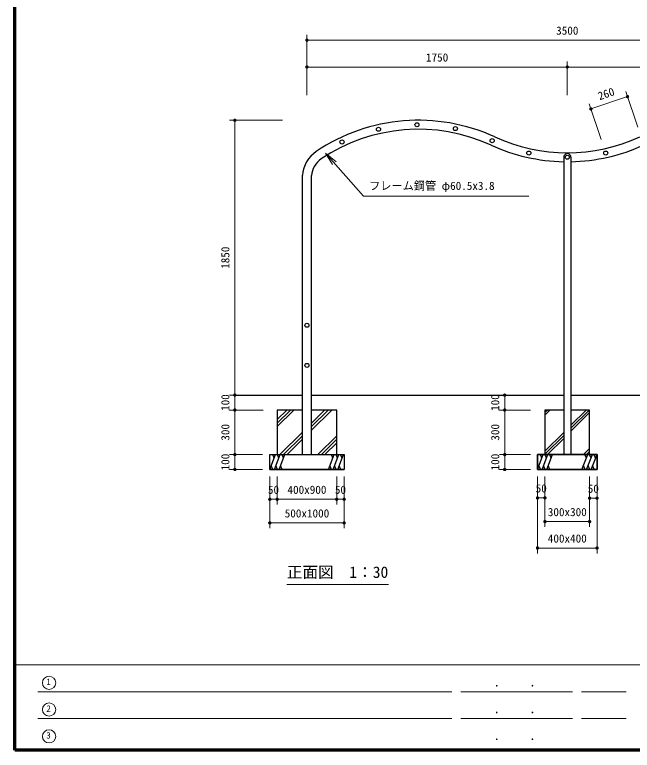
# Model space of a CAD drawing. Units: millimetres at full size, sheet at 1:30, with parts at other scales. Extents: x 450 to 12150, y 450 to 8460.
# Drawn here: x 450 to 4601, y 450 to 5397 of the extents above; entities that cross this region are included whole.
import ezdxf
from ezdxf.enums import TextEntityAlignment as Align

# ---------------------------------------------------------------- set-up
doc = ezdxf.new("R2010")
doc.units = ezdxf.units.MM
doc.header["$LTSCALE"] = 30
for name, color, linetype, lineweight in [('D-STR-DIM\u3000寸法線、寸法値', 7, 'Continuous', 13), ('D-STR-HTXT\u3000旗上げ', 7, 'Continuous', 13), ('D-STR-TXT\u3000文字列', 7, 'Continuous', 13), ('D-STR\u3000構造物外形線', 1, 'Continuous', 25), ('D-TTL', 7, 'Continuous', 70), ('D-TTL-FRAM', 7, 'Continuous', 13), ('D-TTL-TXT', 7, 'Continuous', 13)]:
    doc.layers.add(name, color=color, linetype=linetype, lineweight=lineweight)
doc.styles.add('ＭＳ ゴシック', font='')
doc.styles.get('ＭＳ ゴシック').set_extended_font_data('MS Gothic')

# ---------------------------------------------------------------- blocks, each defined once
blk = doc.blocks.new('filled_dot')
at = {"color": 0, "linetype": 'Continuous', "lineweight": -2, "const_width": 1.25}
blk.add_lwpolyline([(-0.625, 0, 1), (0.625, 0, 1)], format="xyb", close=True, dxfattribs=at)
blk = doc.blocks.new('open_arrow')
at = {"color": 0, "linetype": 'Continuous', "lineweight": -2}
blk.add_lwpolyline([(7.5, 1.25), (0, 0), (7.5, -1.25)], dxfattribs=at)

msp = doc.modelspace()

# ---------------------------------------------------------------- linework, layer by layer
at = {"layer": 'D-STR-DIM\u3000寸法線、寸法値'}
for p, q in [((2414.17, 4861.4), (2414.17, 5261.75)), ((2414.17, 5225.75), (5914.17, 5225.75)), ((2414.17, 4856.4), (2414.17, 5081.14)), ((4164.17, 4856.4), (4164.17, 5081.14)), ((4164.17, 4856.4), (4164.17, 5081.14)), ((2414.17, 5045.14), (4164.17, 5045.14)), ((4164.17, 5045.14), (5914.17, 5045.14)), ((4638.46, 4640.1), (4557.44, 4880.14)), ((4322.61, 4762.88), (4568.95, 4846.03)), ((4392.12, 4556.95), (4311.09, 4796.99)), ((2249.1, 4686.84), (1893.55, 4686.84)), ((1929.55, 4686.84), (1929.55, 2838.38)), ((2335.67, 2838.38), (1893.55, 2838.38)), ((2118.93, 2838.38), (1893.55, 2838.38)), ((1929.55, 2838.38), (1929.55, 2738.38)), ((3916.17, 2838.38), (3707.43, 2838.38)), ((3743.43, 2838.38), (3743.43, 2738.38)), ((2118.93, 2738.38), (1893.55, 2738.38)), ((2116.42, 2738.38), (1893.55, 2738.38)), ((1929.55, 2438.38), (1929.55, 2738.38)), ((3916.17, 2738.38), (3707.43, 2738.38)), ((3840.93, 2738.38), (3707.43, 2738.38)), ((3743.43, 2438.38), (3743.43, 2738.38)), ((2116.42, 2438.38), (1893.55, 2438.38)), ((2116.42, 2438.38), (1893.55, 2438.38)), ((1929.55, 2438.38), (1929.55, 2338.38)), ((3916.17, 2438.38), (3707.43, 2438.38)), ((3916.17, 2438.38), (3707.43, 2438.38)), ((3743.43, 2338.38), (3743.43, 2438.38)), ((2116.42, 2338.38), (1893.55, 2338.38)), ((3916.17, 2338.38), (3707.43, 2338.38)), ((2164.42, 2290.38), (2164.42, 2102)), ((2164.42, 2290.38), (2164.42, 1943.09)), ((2214.42, 2290.38), (2214.42, 2102)), ((2614.42, 2290.38), (2614.42, 2102)), ((2664.42, 2290.38), (2664.42, 2102)), ((2664.42, 2290.38), (2664.42, 1943.09)), ((3964.17, 2290.38), (3964.17, 2111.34)), ((3964.17, 2290.38), (3964.17, 1774.31)), ((4014.17, 2290.38), (4014.17, 2111.34)), ((4314.17, 2290.38), (4314.17, 1951.85)), ((4314.17, 2290.38), (4314.17, 2109.19)), ((4364.17, 2290.38), (4364.17, 2109.19)), ((4364.17, 2290.38), (4364.17, 1774.31)), ((2214.42, 2252.92), (2214.42, 2102)), ((2614.42, 2252.92), (2614.42, 2102)), ((4014.17, 2243.98), (4014.17, 1951.85)), ((2214.42, 2138), (2164.42, 2138)), ((2214.42, 2138), (2614.42, 2138)), ((2614.42, 2138), (2664.42, 2138)), ((4014.17, 2147.34), (3964.17, 2147.34)), ((4314.17, 2145.19), (4364.17, 2145.19)), ((2164.42, 1979.09), (2664.42, 1979.09)), ((4014.17, 1987.85), (4314.17, 1987.85)), ((3964.17, 1810.31), (4364.17, 1810.31))]:
    msp.add_line(p, q, dxfattribs=at)
at = {"layer": 'D-STR-HTXT\u3000旗上げ'}
msp.add_lwpolyline([(2539.02, 4466.04), (2793.56, 4175.64), (2805.56, 4175.64), (3905.51, 4175.64), (3355.54, 4175.64)], dxfattribs=at)
at = {"layer": 'D-STR-TXT\u3000文字列'}
msp.add_line((2279.05, 1565.35), (2961.55, 1565.35), dxfattribs=at)
at = {"layer": 'D-STR\u3000構造物外形線'}
for p, q in [((4139.87, 4438.13), (4139.87, 2438.38)), ((4188.47, 4438.13), (4188.47, 2438.38)), ((2384.17, 2438.38), (2384.17, 4316.71)), ((2444.67, 2438.38), (2444.67, 4314.44)), ((1926.22, 2838.38), (2384.17, 2838.38)), ((2444.67, 2838.38), (4139.87, 2838.38)), ((4188.47, 2838.38), (6408.45, 2838.38)), ((2214.17, 2674.38), (2278.67, 2738.13)), ((2214.17, 2626.38), (2326.67, 2738.13)), ((2214.17, 2650.38), (2302.67, 2738.13)), ((2384.17, 2738.38), (2214.42, 2738.38)), ((2214.42, 2738.38), (2214.42, 2438.38)), ((2444.42, 2602.38), (2580.92, 2738.13)), ((2444.42, 2626.38), (2556.92, 2738.13)), ((2444.42, 2649.63), (2532.92, 2738.13)), ((2614.42, 2738.38), (2444.67, 2738.38)), ((2614.42, 2438.38), (2614.42, 2738.38)), ((4014.17, 2724.74), (4027.81, 2738.38)), ((4014.17, 2704.74), (4047.81, 2738.38)), ((4188.47, 2636.19), (4290.65, 2738.38)), ((4188.47, 2616.19), (4310.65, 2738.38)), ((4188.47, 2596.19), (4314.17, 2721.89)), ((2232.92, 2438.13), (2384.42, 2589.63)), ((4014.17, 2461.89), (4139.87, 2587.59)), ((2256.92, 2438.13), (2384.42, 2565.63)), ((2280.92, 2438.13), (2384.42, 2541.63)), ((2487.17, 2438.13), (2614.67, 2565.63)), ((2511.17, 2438.13), (2614.67, 2541.63)), ((4014.17, 2441.89), (4139.87, 2567.59)), ((4030.65, 2438.38), (4139.87, 2547.59)), ((2535.17, 2438.13), (2614.67, 2517.63)), ((4273.49, 2438.38), (4314.17, 2479.05)), ((2164.42, 2338.38), (2203.4, 2438.38)), ((2193.92, 2414.07), (2184.45, 2438.38)), ((2195.53, 2338.38), (2234.51, 2438.38)), ((2214.42, 2438.38), (2614.42, 2438.38)), ((2225.04, 2414.07), (2215.56, 2438.38)), ((2226.64, 2338.38), (2265.62, 2438.38)), ((2256.15, 2414.07), (2246.67, 2438.38)), ((2558.58, 2338.38), (2597.56, 2438.38)), ((2588.08, 2414.07), (2578.61, 2438.38)), ((2589.69, 2338.38), (2628.67, 2438.38)), ((2619.19, 2414.07), (2609.72, 2438.38)), ((2620.8, 2338.38), (2659.78, 2438.38)), ((2650.31, 2414.07), (2640.83, 2438.38)), ((3964.17, 2338.38), (4003.15, 2438.38)), ((3993.68, 2414.07), (3984.2, 2438.38)), ((3995.28, 2338.38), (4034.26, 2438.38)), ((4024.79, 2414.07), (4015.31, 2438.38)), ((4026.39, 2338.38), (4065.37, 2438.38)), ((4055.9, 2414.07), (4046.42, 2438.38)), ((4262.96, 2338.38), (4301.95, 2438.38)), ((4292.47, 2414.07), (4282.99, 2438.38)), ((4293.49, 2438.38), (4314.17, 2459.05)), ((4294.07, 2338.38), (4333.06, 2438.38)), ((4313.49, 2438.38), (4314.17, 2439.05)), ((4323.58, 2414.07), (4314.1, 2438.38)), ((4325.18, 2338.38), (4364.17, 2438.38)), ((4354.69, 2414.07), (4345.21, 2438.38)), ((2164.42, 2338.38), (2664.42, 2338.38)), ((2173.89, 2362.69), (2183.37, 2338.38)), ((2205.01, 2362.69), (2214.48, 2338.38)), ((2236.12, 2362.69), (2245.59, 2338.38)), ((2568.05, 2362.69), (2577.53, 2338.38)), ((2599.16, 2362.69), (2608.64, 2338.38)), ((2630.27, 2362.69), (2639.75, 2338.38)), ((3973.64, 2362.69), (3983.12, 2338.38)), ((4004.76, 2362.69), (4014.23, 2338.38)), ((4035.87, 2362.69), (4045.34, 2338.38)), ((4272.44, 2362.69), (4281.92, 2338.38)), ((4303.55, 2362.69), (4313.03, 2338.38)), ((4334.66, 2362.69), (4344.14, 2338.38))]:
    msp.add_line(p, q, dxfattribs=at)
msp.add_lwpolyline([(4139.87, 2738.38), (4014.17, 2738.38), (4014.17, 2438.38), (4314.17, 2438.38), (4314.17, 2738.38), (4188.47, 2738.38)], dxfattribs=at)
for points in [[(2664.42, 2338.38), (2164.42, 2338.38), (2164.42, 2438.38), (2664.42, 2438.38)], [(3964.17, 2338.38), (4364.17, 2338.38), (4364.17, 2438.38), (3964.17, 2438.38)], [(3964.17, 2438.38), (4364.17, 2438.38), (4364.17, 2338.38), (3964.17, 2338.38)]]:
    msp.add_lwpolyline(points, close=True, dxfattribs=at)
for centre in [(3153.59, 4656.59), (2895.37, 4626.14), (3412.29, 4630.7), (2649.78, 4540.8), (2649.78, 4540.8), (3659.35, 4549.7), (3905.7, 4466.55), (4422.64, 4466.55), (4164.17, 4438.38), (2414.42, 3308.38), (2414.42, 3038.38)]:
    msp.add_circle(centre, 13.6, dxfattribs=at)
for centre, radius, start, end in [((3164.17, 3456.64), 1230.25, 65.37568, 123.98394), ((3164.17, 3456.64), 1169.75, 65.37568, 123.98394), ((4164.17, 5638.38), 1169.75, 245.37568, 294.62432), ((4164.17, 5638.38), 1230.25, 245.37568, 268.86822), ((4164.17, 5638.38), 1230.25, 271.13178, 294.62432), ((2594.17, 4302.21), 210.5, 123.98394, 176.05043), ((4164.17, 4438.38), 24.3, 359.41984, 180.58016), ((2594.17, 4302.21), 150, 123.98394, 175.32075)]:
    msp.add_arc(centre, radius, start, end, dxfattribs=at)
at = {"layer": 'D-TTL'}
msp.add_lwpolyline([(450, 450), (450, 8460), (12150, 8460), (12150, 450)], close=True, dxfattribs=at)
at = {"layer": 'D-TTL-FRAM'}
for p, q in [((450, 1023.66), (12150, 1023.66)), ((3388.84, 843.66), (605.1, 843.66)), ((4198.84, 843.66), (3448.84, 843.66)), ((4258.84, 843.66), (4558.84, 843.66)), ((3388.84, 663.66), (605.1, 663.66)), ((4198.84, 663.66), (3448.84, 663.66)), ((4258.84, 663.66), (4558.84, 663.66))]:
    msp.add_line(p, q, dxfattribs=at)
at = {"layer": 'D-TTL-TXT'}
for centre in [(680.98, 903.79), (680.98, 723.79), (680.98, 543.79)]:
    msp.add_circle(centre, 44.42, dxfattribs=at)

# ---------------------------------------------------------------- block references
at = {"layer": 'D-STR-DIM\u3000寸法線、寸法値', "xscale": 9, "yscale": 9}
for p in [(2414.17, 5225.75), (2414.17, 5045.14), (4164.17, 5045.14), (2164.42, 2138), (2214.42, 2138), (2614.42, 2138), (3964.17, 2147.34), (4314.17, 2145.19), (2164.42, 1979.09), (4014.17, 1987.85), (3964.17, 1810.31)]:
    msp.add_blockref('filled_dot', p, dxfattribs=at)
for p, rotation in [((4164.17, 5045.14), 180), ((4568.95, 4846.03), 198.7), ((4322.61, 4762.88), 18.7), ((1929.55, 4686.84), 270), ((1929.55, 2838.38), 90), ((1929.55, 2838.38), 270), ((3743.43, 2838.38), 270), ((1929.55, 2738.38), 90), ((1929.55, 2738.38), 270), ((3743.43, 2738.38), 270), ((3743.43, 2738.38), 90), ((1929.55, 2438.38), 270), ((1929.55, 2438.38), 90), ((3743.43, 2438.38), 270), ((3743.43, 2438.38), 90), ((1929.55, 2338.38), 90), ((3743.43, 2338.38), 90), ((2214.42, 2138), 180), ((2614.42, 2138), 180), ((2664.42, 2138), 180), ((4014.17, 2147.34), 180), ((4364.17, 2145.19), 180), ((2664.42, 1979.09), 180), ((4314.17, 1987.85), 180), ((4364.17, 1810.31), 180)]:
    msp.add_blockref('filled_dot', p, dxfattribs=dict(at, rotation=rotation))
at = {"layer": 'D-STR-HTXT\u3000旗上げ', "xscale": 12, "yscale": 12, "rotation": 311.2}
msp.add_blockref('open_arrow', (2539.02, 4466.04), dxfattribs=at)

# ---------------------------------------------------------------- texts
at = {"layer": 'D-STR-DIM\u3000寸法線、寸法値', "style": 'ＭＳ ゴシック'}
for s, p in [('3500', (4164.17, 5289.88)), ('1750', (3289.17, 5109.28)), ('50', (2189.42, 2202.13)), ('400x900', (2414.42, 2202.13)), ('50', (2639.42, 2202.13)), ('50', (3989.17, 2211.48)), ('50', (4339.17, 2209.32)), ('300x300', (4164.17, 2051.99)), ('500x1000', (2414.42, 2043.22)), ('400x400', (4164.17, 1874.44))]:
    msp.add_text(s, height=54.99, dxfattribs=at).set_placement(p, align=Align.MIDDLE_CENTER)
for s, rotation, p in [('260', 18.653, (4425.27, 4865.22)), ('1850', 90, (1865.42, 3762.61)), ('100', 90, (1865.42, 2788.38)), ('100', 90, (3679.3, 2788.38)), ('300', 90, (1865.42, 2588.38)), ('300', 90, (3679.3, 2588.38)), ('100', 90, (1865.42, 2388.38)), ('100', 90, (3679.3, 2388.38))]:
    msp.add_text(s, height=54.99, rotation=rotation, dxfattribs=at).set_placement(p, align=Align.MIDDLE_CENTER)
at = {"layer": 'D-STR-HTXT\u3000旗上げ', "style": 'ＭＳ ゴシック'}
msp.add_text('フレーム鋼管 φ60.5x3.8', height=54.99, dxfattribs=at).set_placement((2832.19, 4202.27), align=Align.BOTTOM_LEFT)
at = {"layer": 'D-STR-TXT\u3000文字列', "style": 'ＭＳ ゴシック'}
msp.add_text('正面図\u30001：30', height=76.98, dxfattribs=at).set_placement((2279.05, 1586.35), align=Align.BOTTOM_LEFT)
at = {"layer": 'D-TTL-FRAM', "style": 'ＭＳ ゴシック'}
for p in [(3667.49, 859.26), (3907.49, 859.26), (3667.49, 679.26), (3907.49, 679.26), (3667.49, 499.26), (3907.49, 499.26)]:
    msp.add_text('.', height=65.98, dxfattribs=at).set_placement(p, align=Align.BOTTOM_LEFT)
at = {"layer": 'D-TTL-TXT', "style": 'ＭＳ ゴシック'}
for s, p in [('1', (662.65, 875.28)), ('2', (662.65, 695.28)), ('3', (662.65, 515.28))]:
    msp.add_text(s, height=43.99, dxfattribs=at).set_placement(p, align=Align.BOTTOM_LEFT)

doc.saveas('drawing.dxf')
